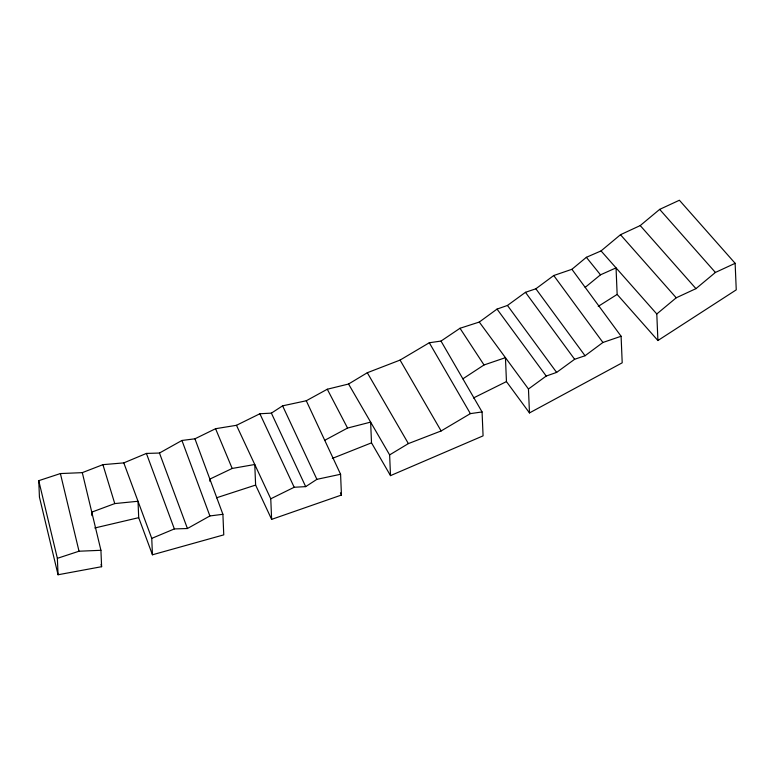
<?xml version="1.0" encoding="UTF-8"?>
<svg xmlns="http://www.w3.org/2000/svg" width="775" height="775" viewBox="0 0 775 775"><rect width="100%" height="100%" fill="white"/><g stroke="black" fill="none" stroke-linecap="round" stroke-linejoin="round"><path stroke-width="1.16" d="M82.305 472.643L100.924 550.298L101.612 566.699L58.057 574.759L39.438 497.114L38.75 480.674L60.392 473.564L82.305 472.643L102.92 464.661L123.806 462.888L146.407 453.433L159.466 453.036L181.941 440.471L194.942 438.805L215.566 428.711L236.472 425.301L259.887 413.753L271.386 413.133L282.604 405.838L306.28 400.762L327.292 389.234L348.556 384.022L367.302 372.727L400.065 360.084L429.292 342.753L441.004 341.068L460.001 328.28L479.279 322.051L497.037 309.099L507.451 305.447L525.46 292.32L535.864 288.784L553.747 275.522L571.911 269.303L586.365 257.31L601.051 250.916L620.484 234.718L640.227 225.573L659.661 209.386L679.394 200.241L735.136 263.306L736.25 289.85L657.907 340.525L617.152 294.423L616.048 267.879L600.489 274.825L585.183 287.37M657.907 340.525L656.793 313.982L676.226 297.794L695.96 288.639L715.403 272.451L735.136 263.306M529.47 412.92L528.463 389.011L546.22 376.049L556.624 372.407L574.633 359.28L585.048 355.744L602.921 342.472L621.095 336.263L622.209 362.807L529.47 412.92L506.453 381.591L505.445 357.672L484.026 364.967L462.878 378.82M271.628 519.376L270.766 498.8L294.18 487.262L305.679 486.632L316.897 479.338L340.583 474.271L341.446 495.051L271.628 519.376L255.624 485.073L254.762 464.496L232.18 468.458L209.87 479.095L209.967 481.382M598.242 306.367L617.152 294.423M390.503 475.627L389.631 454.896L408.377 443.6L441.13 430.958L470.367 413.627L482.069 411.942L483.077 435.86L390.503 475.627L371.506 442.845L370.634 422.123L347.549 428.052L324.735 440.307M152.443 554.784L151.755 538.383L174.356 528.928L187.424 528.521L209.889 515.956L222.9 514.29L223.762 534.866L152.443 554.784L138.706 517.671L138.018 501.26L114.758 503.585L91.77 512.13L91.915 515.646M473.457 397.972L506.453 381.591M332.32 458.412L371.506 442.845M58.057 574.759L57.369 558.329L79.021 551.219L100.924 550.298M216.487 497.802L255.624 485.073M94.773 527.988L138.706 517.671M659.661 209.386L715.403 272.451M640.227 225.573L695.96 288.639M620.484 234.718L676.226 297.794M601.051 250.916L656.793 313.982M586.365 257.31L600.489 274.825M571.911 269.303L621.095 336.263M553.747 275.522L602.921 342.472M535.864 288.784L585.048 355.744M525.46 292.32L574.633 359.28M507.451 305.447L556.624 372.407M497.037 309.099L546.22 376.049M479.279 322.051L528.463 389.011M460.001 328.28L484.026 364.967M441.004 341.068L482.069 411.942M429.292 342.753L470.367 413.627M400.065 360.084L441.13 430.958M367.302 372.727L408.377 443.6M348.556 384.022L389.631 454.896M327.292 389.234L347.549 428.052M306.28 400.762L340.583 474.271M340.428 492.861L341.446 495.051M282.604 405.838L316.897 479.338M271.386 413.133L305.679 486.632M259.887 413.753L294.18 487.262M236.472 425.301L270.766 498.8M215.566 428.711L232.18 468.458M194.942 438.805L222.9 514.29M181.941 440.471L209.889 515.956M159.466 453.036L187.424 528.521M146.407 453.433L174.356 528.928M123.806 462.888L151.755 538.383M102.92 464.661L114.758 503.585M101.06 564.384L101.612 566.699M60.392 473.564L79.021 551.219M38.75 480.674L57.369 558.329"/></g></svg>
